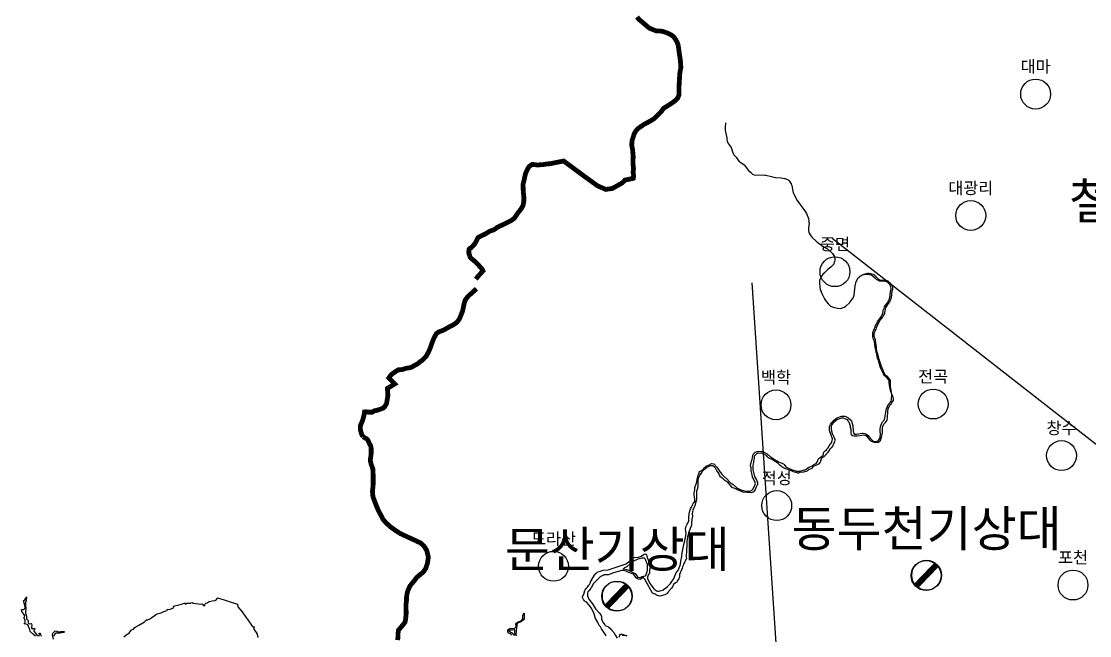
# Model space of a CAD drawing. Header units: millimetres. Extents: x -954552 to 1497340, y -301250 to 736091.
# Drawn here: x 129367 to 218715, y 484056 to 535383 of the extents above; entities that cross this region are included whole.
import ezdxf
from ezdxf.enums import TextEntityAlignment as Align

# ---------------------------------------------------------------- set-up
doc = ezdxf.new("R2010")
doc.units = ezdxf.units.MM
for name, color, linetype in [('2121', 7, 'Continuous'), ('2411', 7, 'Continuous'), ('AWS', 4, 'Continuous'), ('AWS명', 2, 'Continuous'), ('EL', 2, 'Continuous'), ('MAIN-RIVER', 5, 'Continuous'), ('Point', 1, 'Continuous'), ('관측소명', 3, 'Continuous'), ('기상청', 1, 'Continuous'), ('티센', 6, 'Continuous')]:
    doc.layers.add(name, color=color, linetype=linetype)
doc.styles.get("Standard").update_dxf_attribs({"font": ''})
doc.styles.get('Standard').set_extended_font_data('Gulim')

# ---------------------------------------------------------------- blocks, each defined once
blk = doc.blocks.new('관측소(기상청)')
at = {"layer": '기상청', "const_width": 500}
blk.add_lwpolyline([(821, 874), (-914, -926)], dxfattribs=at)
at = {"layer": '기상청'}
blk.add_circle((-46, -26), 1250, dxfattribs=at)

msp = doc.modelspace()

# ---------------------------------------------------------------- linework, layer by layer
at = {"layer": '2121', "color": 7}
for points in [[(130542, 484011), (130392, 484144), (130114, 484387), (130068, 484578), (129969, 484827), (129906, 484954), (129778, 485024), (129628, 485041), (129593, 485070), (129651, 485105), (129674, 485197), (129697, 485319), (129616, 485446), (129587, 485510), (129633, 485608), (129657, 485713), (129570, 485846), (129396, 486077), (129367, 486225), (129419, 486206), (129489, 486240), (129587, 486246), (129637, 486296), (129677, 486414), (129678, 486470), (129540, 486977), (129567, 486981), (129662, 487045), (129752, 487197), (129790, 487300), (129801, 487192), (129780, 487012), (129760, 486937), (129747, 486925), (129721, 486850), (129722, 486732), (129704, 486563), (129727, 486419), (129712, 485932), (129793, 485689), (129799, 485456), (129897, 485345), (129934, 485317), (129931, 485124), (129979, 485057), (130042, 485034), (130186, 485069), (130211, 485044), (130234, 484918), (130234, 484918), (130206, 484744), (130212, 484701), (130267, 484637), (130367, 484641), (130455, 484678), (130485, 484590), (130476, 484563), (130421, 484509), (130407, 484447), (130670, 484086), (130770, 484029)], [(137945, 483945), (138123, 484117), (138398, 484285), (138419, 484306), (138490, 484436), (138560, 484507), (138711, 484582), (138711, 484594), (138737, 484607), (138845, 484721), (138863, 484725), (138946, 484797), (138946, 484797), (139185, 484943), (139538, 485118), (139665, 485198), (139771, 485309), (139798, 485347), (139803, 485383), (139842, 485376), (139948, 485380), (140181, 485483), (140591, 485804), (140681, 485862), (140721, 485881), (140838, 485896), (140988, 485932), (141116, 485987), (141271, 486071), (141541, 486167), (141567, 486192), (141581, 486272), (141763, 486249), (141956, 486336), (142069, 486358), (142083, 486433), (142153, 486504), (142209, 486534), (142460, 486614), (142837, 486715), (142899, 486739), (142982, 486772), (143019, 486774), (143055, 486708), (143055, 486708), (143124, 486691), (143175, 486756), (143494, 486770), (143514, 486774), (143550, 486809), (143651, 486813), (143725, 486772), (143955, 486728), (144398, 486696), (144486, 486723), (144498, 486719), (144603, 486580), (144690, 486547), (144703, 486564), (144735, 486697), (144767, 486727), (144767, 486740), (144808, 486766), (144919, 486806), (145007, 486886), (145107, 486903), (145334, 486968), (145590, 486992), (145628, 487008), (145647, 487019), (145653, 487050), (145806, 487223), (145806, 487223), (147452, 486695), (147446, 486666), (147474, 486452), (147822, 486030), (148184, 485504), (148239, 485462), (148661, 484849), (148728, 484796), (148849, 484778), (148837, 484739), (148813, 484713), (148818, 484594), (149008, 484323), (149080, 484179), (149157, 483896)], [(132053, 483750), (131970, 484116), (131965, 484207), (131985, 484259), (132052, 484314), (132078, 484351), (132140, 484408), (132207, 484456), (132331, 484432), (132449, 484364), (132561, 484359), (132609, 484378), (132668, 484401), (132776, 484389), (132955, 484387), (132967, 484371), (132960, 484338), (132929, 484319), (132607, 484253), (132347, 484266), (132257, 484256), (132201, 484226), (132125, 484161), (132125, 484161), (132096, 484077), (132084, 484020)], [(130832, 484022), (130876, 484109), (130848, 484268), (130905, 484262), (130978, 484182), (131001, 484057), (131037, 484006)]]:
    msp.add_lwpolyline(points, dxfattribs=at)
at = {"layer": '2411', "const_width": 400}
for points in [[(180862, 535755), (181042, 535527), (181220, 535387), (181410, 535225), (181889, 534815), (182476, 534582), (182763, 534587), (183039, 534537), (183271, 534452), (183426, 534400), (183603, 534304), (183748, 534229), (183959, 534068), (183982, 534013), (184083, 533872), (184196, 533675), (184208, 533653), (184299, 533413), (184411, 532611), (184472, 532216), (184510, 531831), (184526, 531523), (184454, 531159), (184425, 530883), (184408, 530553), (184382, 530134), (184375, 529837), (184370, 529418), (184362, 529209), (184267, 528987), (184061, 528775), (183821, 528584), (183287, 528245), (183090, 528131), (182907, 527875), (182571, 527528), (182289, 527259), (181994, 527067), (181667, 526897), (181470, 526794), (181186, 526603), (180892, 526389), (180698, 526132), (180602, 525921), (180518, 525645), (180444, 525434), (180435, 525302), (180417, 525016), (180489, 524664), (180542, 524049), (180524, 523795), (180517, 523542), (180568, 523080), (180528, 522772), (180576, 522486), (180546, 522270), (179847, 522119), (179629, 521890), (178800, 521424), (178250, 521341), (177556, 521642), (176509, 522398), (174722, 523717), (173613, 523493), (173448, 523480), (173283, 523466), (173042, 523418), (172789, 523403), (172536, 523376), (172304, 523417), (172084, 523424), (171855, 523277), (171715, 523065), (171533, 522666), (171451, 522301), (171410, 522091), (171326, 521771), (171347, 521100), (171384, 520869), (171399, 520583), (171391, 520363), (171351, 520120), (171320, 519987), (171191, 519754), (171083, 519609), (170921, 519408), (170802, 519230), (170597, 518940), (170423, 518794), (170238, 518692), (170019, 518578), (169800, 518475), (169166, 518167), (168883, 517965), (168543, 517849), (168128, 517600), (167811, 517451), (167560, 517315), (167400, 516993), (167282, 516782), (167086, 516580), (166978, 516457), (166879, 516423), (166815, 516333), (166795, 516201), (166797, 516003), (166843, 515882), (166901, 515685), (167025, 515544), (167236, 515382), (167459, 515177), (167672, 514938), (167896, 514689), (167976, 514536), (167791, 514335), (167683, 514223), (167375, 513848)], [(157948, 500668), (157834, 500863), (157754, 501126), (157717, 501335), (157714, 501544), (157799, 501799), (157852, 501899), (157905, 502054), (157937, 502154), (158000, 502364), (158041, 502541), (158062, 502630), (158071, 502751), (158236, 502754), (158402, 502724), (158578, 502727), (158710, 502729), (158896, 502842), (159083, 502878), (159412, 502983), (159543, 503029), (159642, 503075), (159750, 503187), (159804, 503265), (159911, 503454), (159962, 503752), (159992, 503940), (160023, 504128), (160008, 504370), (159995, 504524), (159992, 504722), (160592, 505084), (160100, 505583), (160197, 505728), (160316, 505873), (160414, 505952), (160578, 506053), (160742, 506177), (160894, 506268), (161005, 506270), (161192, 506284), (161422, 506354), (161586, 506401), (161740, 506425), (161916, 506450), (162102, 506541), (162288, 506655), (162495, 506757), (162724, 506948), (162920, 507084), (163213, 507386), (163277, 507508), (163406, 507731), (163513, 507964), (163587, 508141), (163682, 508440), (163778, 508684), (163863, 508895), (163948, 509050), (164077, 509295), (164284, 509441), (164394, 509476), (164646, 509569), (164831, 509671), (165214, 509886), (165433, 509989), (165771, 510215), (165998, 510505), (166136, 510838), (166253, 511137), (166315, 511370), (166356, 511613), (166429, 511900), (166492, 512099), (166632, 512289), (166806, 512479), (166969, 512625), (167056, 512703), (167164, 512793), (167425, 513046)], [(157948, 500668), (158135, 500560), (158247, 500493), (158314, 500439), (158339, 500412), (158515, 500019), (158582, 499932), (158626, 499689), (158627, 499270), (158583, 498962), (158550, 498686), (158639, 498334), (158761, 498014), (158794, 497419), (158795, 497001), (158785, 496582), (158730, 496108), (158775, 495656), (159062, 494896), (159250, 494467), (159626, 493763), (159880, 493467), (160288, 493104), (160696, 492819), (161071, 492578), (162328, 491999), (162769, 491791), (163045, 491539), (163276, 491165), (163409, 490603), (163322, 490063), (163179, 489654), (162970, 489356), (162706, 489145), (162420, 488902), (162244, 488659), (162068, 488448), (161881, 488227), (161695, 487819), (161629, 487576), (161574, 487212), (161575, 486969), (161542, 486705), (161542, 486308), (161554, 485944), (161511, 485459), (161456, 485183), (161291, 484962), (160906, 484508), (160862, 484155), (160863, 483935), (160841, 483681)]]:
    msp.add_lwpolyline(points, dxfattribs=at)
at = {"layer": 'AWS'}
for centre in [(214199, 529311), (208773, 519159), (197416, 514466), (192484, 503340), (205629, 503409), (216362, 499099), (192543, 494921), (173876, 489848), (217324, 488285)]:
    msp.add_circle(centre, 1250, dxfattribs=at)
at = {"layer": 'MAIN-RIVER'}
for points in [[(188251, 526912), (188224, 526503), (188231, 526265), (188249, 526147), (188364, 525650), (188367, 525547), (188399, 525385), (188492, 525179), (188738, 524836), (188849, 524477), (188928, 524292), (188960, 524244), (188960, 524244), (188960, 524244), (189121, 524077), (189121, 524064), (189154, 524032), (189378, 523714), (189391, 523714), (189395, 523698), (189415, 523692), (189469, 523642), (189808, 523392), (190182, 522930), (190342, 522774), (190530, 522628), (190670, 522555), (190776, 522542), (191329, 522551), (191562, 522528), (191620, 522539), (191620, 522539), (191736, 522500), (191993, 522460), (192455, 522348), (192924, 522297), (193183, 522246), (193249, 522242), (193249, 522242), (193504, 522135), (193585, 522051), (193754, 521815), (193754, 521815), (193753, 521791), (193795, 521675), (193923, 521060), (193923, 521060), (193961, 521018), (193997, 520898), (194240, 520423), (194479, 520096), (194820, 519674), (195045, 519343), (195190, 518907), (195219, 518701), (195213, 518643), (195213, 518643), (195227, 518594), (195245, 518570), (195248, 518478), (195205, 518158), (195204, 517921), (195224, 517782), (195253, 517697), (195337, 517544), (195512, 517313), (195832, 517005), (196118, 516795), (196169, 516769), (196426, 516581), (196779, 516382), (197078, 516137), (197204, 515999), (197258, 515915), (197258, 515915), (197371, 515727), (197414, 515486), (197415, 515439), (197390, 515321), (197354, 515244), (197308, 515108), (197265, 515065), (197265, 515052), (197103, 514881), (196798, 514625), (196798, 514625), (196798, 514625), (196556, 514400), (196543, 514400), (196505, 514363), (196499, 514344), (196414, 514262), (196408, 514243), (196309, 514122), (196178, 513866), (196133, 513736), (196108, 513517), (196139, 513167), (196184, 512995), (196308, 512649), (196545, 512192), (196620, 512071), (196848, 511788), (197050, 511599), (197200, 511518), (197269, 511493), (197625, 511412), (197899, 511405), (197968, 511417), (198193, 511492), (198324, 511579), (198626, 511858), (198649, 511904), (198754, 512015), (198754, 512027), (198901, 512235), (198992, 512416), (199018, 512504), (199061, 512753), (199093, 513278), (199193, 513646), (199368, 513945), (199444, 514021), (199562, 514126), (199574, 514126), (199666, 514189), (199700, 514207), (199793, 514224), (199793, 514224)], [(202164, 504236), (202066, 504909), (202053, 504940), (202066, 505199), (202047, 505383), (201966, 505527), (201772, 505724), (201716, 505763), (201678, 505805), (201666, 505805), (201659, 505824), (201642, 505830), (201598, 505887), (201530, 506011), (201312, 506545), (201274, 506695), (201262, 506707), (201106, 507132), (200963, 507657), (200900, 507988), (200894, 508187), (200853, 508329), (200814, 508731), (200801, 508781), (200685, 509043), (200690, 509177), (200690, 509177), (200695, 509300), (200789, 509524), (200873, 509659), (200873, 509659), (200889, 509774), (200933, 509948), (201202, 510423), (201389, 510635), (201439, 510747), (201521, 510853), (201570, 510953), (201578, 511024), (201683, 511477), (201808, 511677), (201808, 511690), (201958, 511877), (201977, 511921), (202002, 511945), (202031, 512023), (202071, 512089), (202132, 512303), (202202, 512845), (202265, 513007), (202265, 513182), (202197, 513322), (202115, 513429), (202059, 513488), (201990, 513525), (201871, 513683), (201871, 513683), (201709, 513726), (201322, 513726), (201166, 513756), (201072, 513819), (200841, 514069), (200737, 514149), (200598, 514232), (200418, 514301), (200286, 514325), (200130, 514326), (199790, 514245), (199793, 514224), (199793, 514224)], [(202164, 504236), (202072, 504528), (202034, 504720), (201966, 504965), (201960, 505240), (201944, 505320), (201891, 505427), (201661, 505682), (201641, 505693), (201641, 505706), (201563, 505801), (201473, 505936), (201227, 506431), (201044, 507045), (200981, 507214), (200906, 507607), (200866, 507735), (200858, 507797), (200769, 508144), (200720, 508631), (200644, 508809), (200576, 509024), (200570, 509161), (200576, 509362), (200589, 509375), (200670, 509599), (200727, 509680), (200751, 509795), (200776, 509845), (200808, 509967), (200883, 510079), (200883, 510079), (200973, 510267), (201191, 510597), (201191, 510597), (201258, 510663), (201403, 510916), (201430, 511014), (201483, 511297), (201496, 511309), (201565, 511536), (201633, 511671), (201796, 511871), (201796, 511896), (201852, 511952), (201856, 511974), (201915, 512051), (201930, 512098), (201958, 512140), (201964, 512190), (201990, 512258), (202002, 512270), (202052, 512783), (202115, 513045), (202078, 513213), (201965, 513437), (201921, 513491), (201807, 513584), (201635, 513644), (201135, 513663), (200900, 513805), (200900, 513818), (200848, 513847), (200823, 513873), (200810, 513873), (200810, 513873), (200804, 513892), (200517, 514132), (200467, 514164), (200311, 514214), (200249, 514226), (200005, 514223), (199859, 514209), (199793, 514224), (199793, 514224)], [(178274, 484048), (178134, 484266), (177877, 484620), (177792, 484800), (177699, 484903), (177660, 484966), (177562, 485219), (177397, 485490), (177279, 485842), (177273, 485885), (177067, 486295), (176872, 486585), (176854, 486593), (176848, 486612), (176651, 486820), (176570, 486875), (176564, 486892), (176459, 486973), (176379, 487068), (176379, 487068), (176302, 487247), (176303, 487319), (176415, 487529), (176492, 487822), (176505, 487835), (176518, 487878), (176615, 487991), (176615, 488004), (176709, 488100), (176709, 488125), (176747, 488161), (176795, 488239), (176875, 488334), (176959, 488496), (176972, 488545), (177069, 488718), (177075, 488749), (177306, 489102), (177306, 489114), (177452, 489283), (177471, 489286), (177552, 489351), (177588, 489382), (177814, 489434), (178018, 489515), (178444, 489565), (179624, 489933), (179958, 490065), (179995, 490089), (179996, 490102), (180140, 490181), (180140, 490181), (180331, 490390), (180331, 490412), (180464, 490507), (180633, 490573), (180953, 490599), (180997, 490611), (181223, 490707), (181390, 490836), (181505, 490885), (181600, 490851), (181652, 490792), (181679, 490731), (181702, 490580), (181805, 490379), (181919, 490065), (181917, 489990), (181965, 489814), (181916, 489492), (181891, 489276), (181836, 489180), (181819, 489174), (181790, 489113), (181738, 488931), (181742, 488806), (181966, 488378), (182186, 488068), (182278, 487970), (182278, 487957), (182291, 487957), (182338, 487911), (182501, 487800), (182501, 487800), (182600, 487761), (182688, 487766), (183089, 487891), (183109, 487925), (183412, 488135), (183412, 488148), (183647, 488400), (183647, 488413), (183762, 488584), (183852, 488684), (183876, 488743), (183933, 488822), (184098, 489243), (184142, 489294), (184188, 489376), (184247, 489447), (184322, 489564), (184498, 490029), (184514, 490266), (184602, 490665), (184638, 490983), (184782, 491658), (184838, 491859), (184948, 492400), (184957, 492583), (184910, 492958), (184917, 492978), (184982, 493215), (185047, 493359), (185103, 493443), (185181, 493654), (185181, 493654), (185185, 493876), (185196, 493935), (185214, 494240), (185236, 494384), (185307, 494561), (185328, 494638), (185405, 494779), (185437, 494820), (185485, 494927), (185521, 494973), (185566, 495097), (185592, 495122), (185682, 495258), (185695, 495307), (185704, 495476), (185640, 495795), (185643, 495989), (185703, 496250), (185706, 496431), (185831, 496798), (185913, 497240), (185958, 497327), (186005, 497520), (186050, 497613), (186064, 497751), (186085, 497781), (186311, 497889), (186528, 498139), (186662, 498217), (186679, 498236), (186867, 498312), (186867, 498312), (186899, 498339), (187101, 498452), (187275, 498417), (187533, 498145), (187820, 497722), (187994, 497515), (188000, 497495), (188020, 497484), (188109, 497373), (188243, 497282), (188291, 497231), (188312, 497226), (188637, 496865), (188903, 496686), (189186, 496438), (189260, 496387), (189533, 496239), (189744, 496173), (189996, 496128), (190137, 496116), (190263, 496129), (190369, 496159), (190438, 496193), (190546, 496291), (190699, 496551), (190772, 496756), (190754, 496862), (190560, 497203), (190524, 497297), (190519, 497360), (190414, 497862), (190414, 497862), (190406, 498074), (190358, 498256), (190367, 498449), (190455, 498711), (190485, 498772), (190541, 499121), (190594, 499257), (190732, 499374), (190899, 499430), (191015, 499454), (191290, 499458), (191739, 499242), (192025, 498984), (192341, 498789), (192409, 498744), (192412, 498731), (192570, 498670), (192706, 498580), (193103, 498419), (193158, 498369), (193318, 498170), (193466, 498068), (193845, 497905), (194255, 497799), (194462, 497786), (194467, 497796), (194982, 497944), (195013, 497962), (195222, 498146), (195530, 498253), (195644, 498345), (195644, 498345), (195831, 498446), (195948, 498597), (196020, 498814), (196116, 498909), (196273, 498997), (196425, 499126), (196445, 499182), (196461, 499369), (196613, 499520), (196625, 499520), (196732, 499602), (196742, 499630), (196786, 499683), (196805, 499727), (196805, 499728), (196943, 499911), (197024, 500035), (197024, 500035), (197024, 500060), (197084, 500126), (197143, 500217), (197185, 500356), (197199, 500488), (197174, 500597), (197031, 500941), (196962, 501184), (196956, 501509), (197000, 501640), (197031, 501684), (197031, 501703), (197156, 501862), (197156, 501874), (197256, 501977), (197262, 502008), (197456, 502183), (197650, 502289), (197968, 502383), (198249, 502382), (198330, 502364), (198499, 502295), (198705, 502094), (198786, 501976), (198849, 501774), (198898, 501577), (198945, 501160), (198970, 501017), (199010, 500893), (199210, 500883), (199210, 500883), (199703, 500983), (199765, 500983), (199900, 500955), (200002, 500913), (200168, 500794), (200174, 500777), (200196, 500770), (200283, 500680), (200546, 500366), (200596, 500327), (200721, 500282), (200858, 500282), (201033, 500345), (201133, 500470), (201133, 500488), (201201, 500632), (201214, 500907), (201195, 501108), (201190, 501294), (201221, 501544), (201248, 501591), (201270, 501674), (201333, 501812), (201403, 501916), (201528, 502068), (201599, 502227), (201665, 502742), (201734, 502998), (201821, 503211), (201823, 503268), (201823, 503268), (201866, 503314), (201903, 503398), (202028, 503532), (202028, 503544), (202103, 503635), (202144, 503759), (202170, 504196), (202170, 504196)], [(202170, 504196), (202208, 504137), (202263, 503993), (202284, 503853), (202271, 503697), (202178, 503566), (202171, 503535), (202145, 503498), (202109, 503410), (202015, 503304), (201846, 503005), (201802, 502786), (201783, 502286), (201740, 502068), (201667, 501940), (201602, 501868), (201602, 501843), (201466, 501689), (201408, 501600), (201350, 501446), (201354, 501347), (201354, 501347), (201364, 501057), (201359, 500933), (201347, 500920), (201303, 500739), (201258, 500501), (201232, 500476), (201218, 500417), (201157, 500270), (201088, 500209), (201088, 500209), (201088, 500209), (200988, 500176), (200718, 500180), (200558, 500239), (200483, 500283), (200377, 500370), (200077, 500711), (200028, 500752), (199953, 500783), (199766, 500796), (199536, 500752), (199260, 500715), (198991, 500715), (198991, 500715), (198873, 500752), (198791, 500858), (198767, 500977), (198761, 501271), (198717, 501446), (198711, 501558), (198630, 501820), (198548, 501976), (198455, 502089), (198278, 502177), (198131, 502220), (197937, 502220), (197787, 502182), (197624, 502104), (197388, 501930), (197375, 501930), (197318, 501867), (197305, 501867), (197162, 501691), (197137, 501584), (197106, 501540), (197093, 501334), (197155, 501041), (197186, 500941), (197355, 500616), (197405, 500435), (197374, 500216), (197330, 500160), (197312, 500079), (197261, 500029), (197261, 500029), (197231, 499911), (197094, 499743), (196986, 499639), (196900, 499493), (196785, 499370), (196753, 499290), (196692, 499231), (196683, 499197), (196480, 499005), (196436, 498981), (196362, 498911), (196349, 498912), (196349, 498899), (196263, 498815), (196205, 498637), (196184, 498524), (196161, 498518), (196131, 498472), (196119, 498472), (196108, 498444), (196000, 498364), (195726, 498246), (195598, 498180), (195598, 498180), (195451, 498011), (195212, 497896), (195116, 497821), (195053, 497787), (194790, 497704), (194466, 497683), (194352, 497638), (194290, 497637), (194274, 497637), (194212, 497675), (194145, 497698), (193935, 497742), (193684, 497841), (193228, 498028), (192962, 498163), (192832, 498272), (192678, 498437), (192666, 498437), (192667, 498450), (192593, 498507), (192516, 498556), (192350, 498636), (192228, 498750), (191948, 498848), (191850, 498906), (191820, 498943), (191807, 498943), (191802, 498963), (191696, 499099), (191647, 499147), (191436, 499259), (191436, 499259), (191318, 499302), (191181, 499310), (190931, 499271), (190843, 499239), (190813, 499221), (190696, 499093), (190658, 499019), (190656, 498863), (190596, 498639), (190594, 498533), (190559, 498296), (190553, 497915), (190694, 497357), (190882, 497016), (190942, 496822), (190947, 496747), (190933, 496666), (190874, 496589), (190830, 496502), (190763, 496317), (190745, 496289), (190739, 496254), (190594, 496085), (190441, 495986), (189704, 496030), (189537, 496120), (189319, 496198), (189147, 496307), (188975, 496364), (188848, 496418), (188443, 496875), (188443, 496875), (188295, 496958), (188215, 497022), (188073, 497168), (187832, 497322), (187747, 497454), (187669, 497668), (187546, 497824), (187413, 498053), (187338, 498136), (187204, 498240), (187173, 498250), (186998, 498253), (186866, 498190), (186702, 498099), (186581, 497985), (186423, 497878), (186409, 497877), (186271, 497740), (186208, 497609), (186150, 497529), (185981, 497195), (185953, 497027), (185958, 496533), (185918, 496347), (185839, 496123), (185842, 495492), (185794, 495293), (185749, 495206), (185720, 494957), (185701, 494895), (185606, 494738), (185606, 494738), (185514, 494543), (185493, 494423), (185484, 494236), (185493, 494043), (185439, 493800), (185428, 493437), (185415, 493299), (185171, 492636), (185164, 492555), (185085, 492307), (185028, 491908), (185012, 491583), (185015, 491433), (185002, 491358), (184998, 491015), (184973, 490821), (184975, 490641), (185001, 490478), (184954, 490416), (184873, 490266), (184865, 490232), (184813, 490149), (184758, 490007), (184750, 489959), (184669, 489796), (184644, 489689), (184604, 489622), (184532, 489423), (184461, 489306), (184419, 489159), (184408, 488966), (184408, 488966), (184353, 488795), (184226, 488647), (184180, 488529), (184086, 488480), (183921, 488314), (183830, 488135), (183747, 488028), (183747, 488016), (183493, 487747), (183493, 487734), (183455, 487697), (183438, 487653), (183381, 487581), (183359, 487536), (183189, 487464), (182769, 487365), (182656, 487367), (182501, 487432), (182464, 487467), (182377, 487522), (182167, 487612), (181555, 488672), (181536, 488759), (181436, 488845), (181399, 488861), (181287, 488850), (181154, 488762), (181110, 488747), (180955, 488762), (180788, 488890), (180593, 489168), (180593, 489168), (180557, 489188), (180177, 489318), (180072, 489383), (179947, 489438), (179867, 489467), (179724, 489484), (179580, 489490), (179482, 489467), (178814, 489277), (178474, 489146), (178349, 489122), (178162, 489132), (178112, 489126), (178021, 489076), (177816, 488988), (177671, 488862), (177658, 488863), (177516, 488721), (177516, 488709), (177200, 488373), (177046, 488076), (176971, 487993), (176965, 487972), (176791, 487761), (176758, 487707), (176719, 487594), (176722, 487381), (176824, 487108), (177123, 486713), (177397, 486283), (177703, 485966), (177703, 485966), (177821, 485804), (177881, 485645), (177884, 485463), (177931, 485288), (177992, 485174), (178075, 485059), (178087, 485059), (178118, 485028), (178154, 484959), (178206, 484890), (178473, 484779), (178695, 484595), (178695, 484582), (178707, 484579), (178916, 484329), (179059, 484064), (179208, 483843)], [(179694, 489616), (179847, 489735), (180022, 489833), (180282, 490041), (180435, 490213), (180447, 490213), (180529, 490272), (180944, 490468), (181302, 490562), (181465, 490566), (181520, 490505), (181537, 490436), (181604, 490266), (181653, 490177), (181706, 490031), (181704, 489518), (181689, 489387), (181618, 489183), (181540, 489059), (181508, 489028), (181342, 488971), (181236, 488958), (181222, 488946), (181039, 488893), (180938, 488906), (180920, 488934), (180890, 489032), (180786, 489155), (180650, 489235), (180452, 489370), (180227, 489474), (180227, 489474), (180043, 489545), (179725, 489602), (179694, 489616), (179694, 489616)], [(170354, 484054), (170343, 484142), (170299, 484193), (170126, 484264), (170059, 484359), (170066, 484490), (170066, 484490), (170106, 484576), (170220, 484662), (170251, 484674), (170575, 484650), (170638, 484668), (170702, 484729), (170722, 484786), (170740, 484804), (170739, 484917), (170727, 484948), (170729, 485060), (170865, 485170), (171135, 485278), (171258, 485401), (171314, 485494), (171307, 485739), (171351, 485881), (171382, 485926), (171413, 485943), (171408, 485871), (171426, 485468), (171374, 485368), (171210, 485246), (170895, 485085), (170841, 485031), (170840, 485018), (170812, 485003), (170816, 484853), (170777, 484741), (170747, 484392), (170737, 484179), (170737, 484179), (170743, 484040)], [(170389, 484284), (170301, 484318), (170246, 484372), (170202, 484397), (170148, 484458), (170148, 484495), (170180, 484541), (170449, 484533), (170549, 484576), (170606, 484569), (170623, 484481), (170623, 484317), (170641, 484093), (170629, 484081), (170579, 484082), (170457, 484259), (170389, 484284), (170389, 484284)], [(179365, 483934), (179414, 484103), (179476, 484170), (179500, 484179), (179607, 484189), (180018, 484032), (179782, 484069), (179627, 484048)]]:
    msp.add_lwpolyline(points, dxfattribs=at)
at = {"layer": '기상청'}
for centre in [(205083, 489101), (179210, 487366)]:
    msp.add_circle(centre, 1250, dxfattribs=at)
at = {"layer": '티센'}
for points in [[(234770, 487947), (197195, 517240)], [(190449, 513545), (193200, 472525)]]:
    msp.add_lwpolyline(points, dxfattribs=at)

# ---------------------------------------------------------------- block references
at = {"layer": 'Point'}
for p in [(205083, 489101), (179210, 487366)]:
    msp.add_blockref('관측소(기상청)', p, dxfattribs=at)

# ---------------------------------------------------------------- texts
at = {"layer": 'AWS명'}
for s, p in [('대마', (214199, 530811)), ('대광리', (208773, 520659)), ('중면', (197416, 515966)), ('백학', (192484, 504840)), ('전곡', (205629, 504909)), ('창수', (216362, 500599)), ('적성', (192543, 496421)), ('도라산', (173876, 491348)), ('포천', (217324, 489785))]:
    msp.add_text(s, height=1000, dxfattribs=at).set_placement(p, align=Align.BOTTOM_CENTER)
at = {"layer": 'EL'}
for p in [(205083, 489100), (179210, 487365)]:
    msp.add_text('0.000', height=2.5, dxfattribs=at).set_placement(p, align=Align.TOP_CENTER)
at = {"layer": '관측소명'}
for s, p in [('철원기상대', (226409, 517956)), ('동두천기상대', (205083, 490601)), ('문산기상대', (179210, 488866))]:
    msp.add_text(s, height=3000, dxfattribs=at).set_placement(p, align=Align.BOTTOM_CENTER)

doc.saveas('drawing.dxf')
